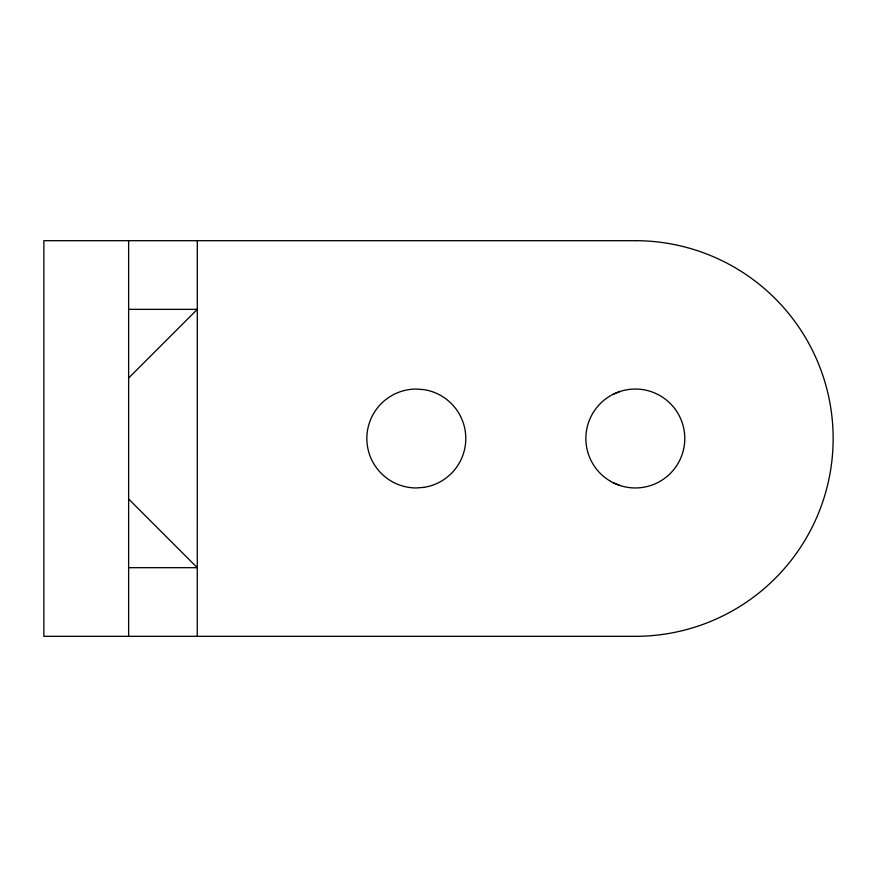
<?xml version="1.0" encoding="UTF-8"?>
<svg xmlns="http://www.w3.org/2000/svg" width="877" height="877" viewBox="0 0 877 877"><rect width="100%" height="100%" fill="white"/><g stroke="black" fill="none" stroke-linecap="round" stroke-linejoin="round"><path stroke-width="1.32" d="M128.634 378.02L197.303 309.351L197.303 240.682M612.87 394.431L620.039 391.46M128.634 309.351L197.303 309.351L197.27 636.318M128.634 567.682L197.27 567.682L128.634 499.013M612.87 482.569L620.039 485.54M128.634 240.682L128.634 636.318M424.04 487.349L416.312 487.952A49.452 49.452 0 0 1 366.849 438.5A49.452 49.452 0 0 1 416.312 389.048L424.04 389.651A49.452 49.452 0 0 1 424.04 487.349M635.332 240.682L43.85 240.682L43.85 636.318L635.332 636.318A197.818 197.818 0 0 0 833.15 438.5A197.818 197.818 0 0 0 635.332 240.682M610.6 481.33A49.452 49.452 0 0 0 684.784 438.5A49.452 49.452 0 0 0 610.6 395.67A49.452 49.452 0 0 0 610.6 481.33"/></g></svg>
